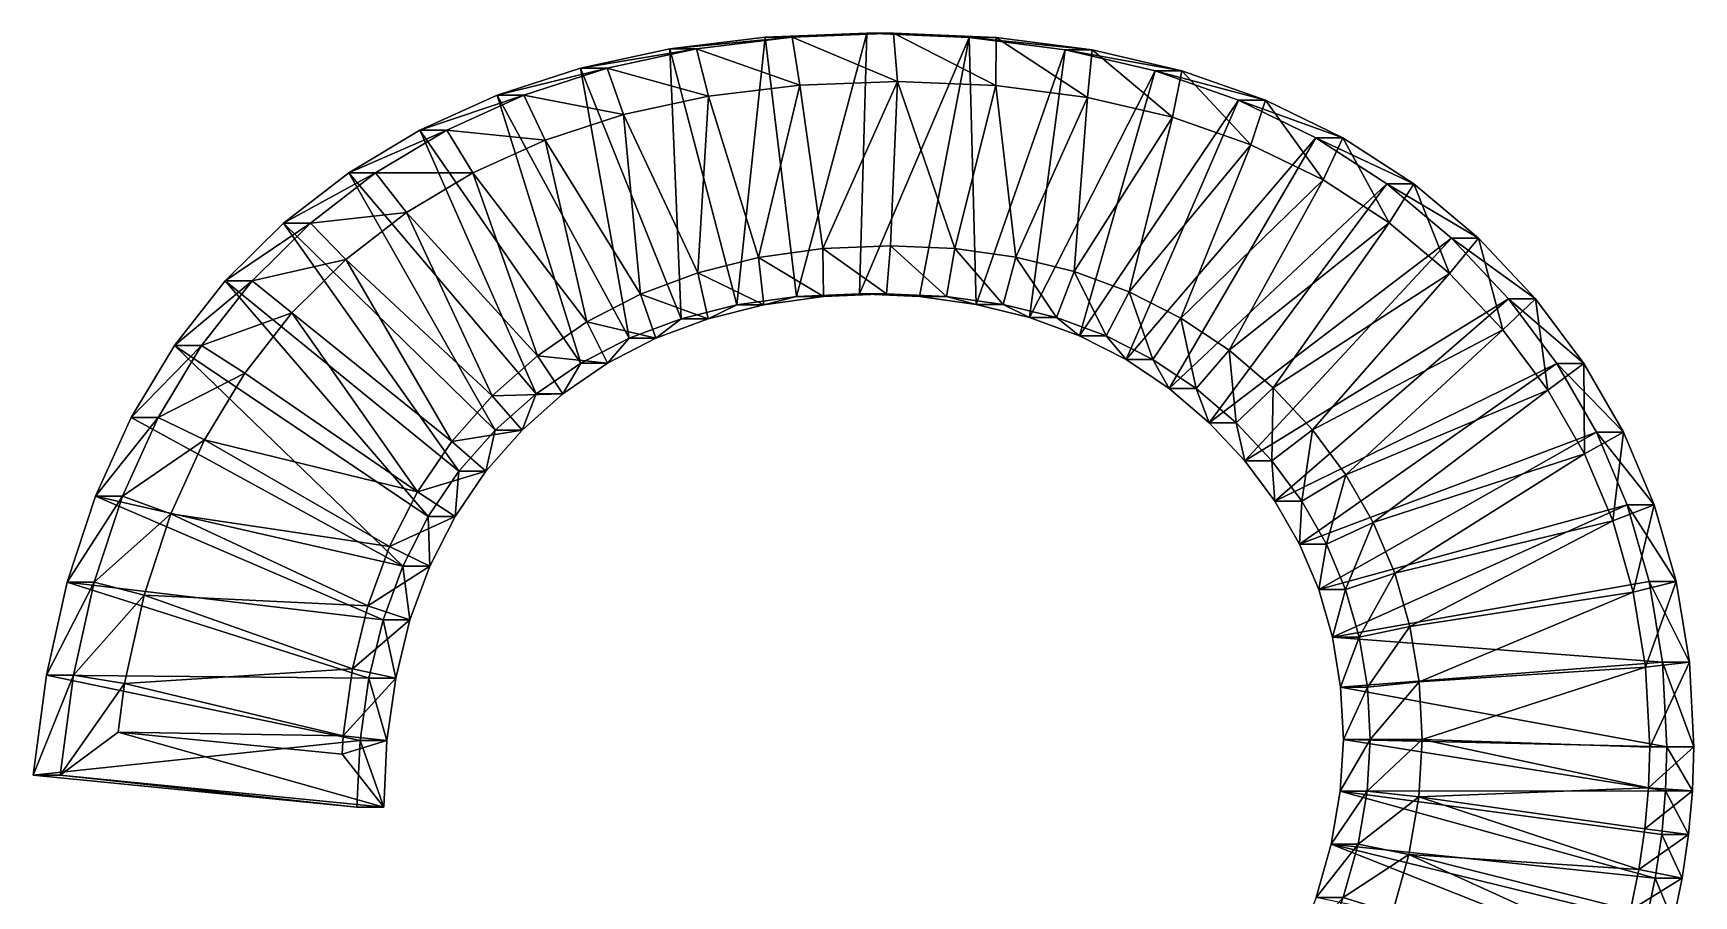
# Model space of a CAD drawing. Header units: metres. Extents: x -136 to 55, y -57 to 41.
# Drawn here: x -116.6 to -107.57, y -47.49 to -42.79 of the extents above; entities that cross this region are included whole.
import ezdxf

# ---------------------------------------------------------------- set-up
doc = ezdxf.new("R2010")
doc.units = ezdxf.units.M
doc.layers.get('0').update_dxf_attribs({"true_color": 0x57e057})

msp = doc.modelspace()

# ---------------------------------------------------------------- meshes
at = {"color": 74, "true_color": 0x58b11a}
mesh = msp.add_polyface(dxfattribs=at)
corners = [(-113.1385, -42.8766, 0.0792), (-112.992, -42.8766, 1.6006), (-112.4726, -42.8133, 1.5506), (-113.6249, -42.9821, 0.126), (-113.4784, -42.9821, 1.6475), (-114.0782, -43.1298, 0.1697), (-113.9317, -43.1298, 1.6911), (-114.4984, -43.3196, 0.2102), (-114.2859, -45.1765, 0.1897), (-114.0884, -44.953, 0.1707), (-114.1394, -45.1765, 1.7111), (-113.9419, -44.953, 1.6921), (-113.8657, -44.7563, 0.1492), (-113.7193, -44.7563, 1.6707), (-113.6229, -44.5898, 0.1259), (-113.4764, -44.5898, 1.6473), (-113.3598, -44.4536, 0.1005), (-113.2133, -44.4536, 1.622), (-113.0765, -44.3477, 0.0732), (-112.93, -44.3477, 1.5947), (-112.7729, -44.272, 0.044), (-112.992, -42.8766, 1.6006), (-113.4784, -42.9821, 1.6475), (-113.9317, -43.1298, 1.6911), (-114.3519, -43.3196, 1.7316), (-114.3519, -43.3196, 1.7316), (-114.1394, -45.1765, 1.7111), (-114.3069, -45.4233, 1.7273), (-113.9419, -44.953, 1.6921), (-113.7193, -44.7563, 1.6707), (-113.4764, -44.5898, 1.6473), (-113.2133, -44.4536, 1.622), (-112.93, -44.3477, 1.5947), (-112.9278, -43.1353, 1.8138), (-113.3895, -43.2354, 1.8583), (-113.8167, -43.3746, 1.8994), (-114.2102, -43.5524, 1.9373), (-114.3245, -45.0151, 1.9483), (-114.1053, -44.767, 1.9272), (-113.8586, -44.5489, 1.9034), (-113.5892, -44.3643, 1.8775), (-113.298, -44.2135, 1.8495), (-112.9862, -44.0969, 1.8194), (-114.5711, -43.7687, 1.9721)]
mesh.append_faces([[corners[k] for k in face] for face in [(5, 14, 7), (3, 16, 5), (0, 18, 3)]], dxfattribs={"vtx0": -1, "vtx1": -1, "color": 74})
mesh.append_faces([[corners[k] for k in face] for face in [(43, 38, 39), (36, 39, 40), (35, 40, 41), (34, 41, 42), (7, 14, 12), (5, 16, 14), (3, 18, 16), (0, 20, 18)]], dxfattribs={"vtx0": -1, "vtx2": -1, "color": 74})
mesh.append_faces([[corners[k] for k in face] for face in [(0, 3, 1), (3, 5, 4), (5, 7, 6), (8, 9, 10), (9, 12, 11), (12, 14, 13), (14, 16, 15), (16, 18, 17), (18, 20, 19), (1, 4, 21), (4, 6, 22), (6, 24, 23), (10, 11, 26), (11, 13, 28), (13, 15, 29), (15, 17, 30), (17, 19, 31), (21, 22, 33), (22, 23, 34), (23, 25, 35), (26, 28, 37), (28, 29, 38), (29, 30, 39), (30, 31, 40), (31, 32, 41)]], dxfattribs={"vtx1": -1, "color": 74})
mesh.append_faces([[corners[k] for k in face] for face in [(35, 36, 40), (34, 35, 41), (33, 34, 42)]], dxfattribs={"vtx1": -1, "vtx2": -1, "color": 74})
mesh.append_faces([[corners[k] for k in face] for face in [(0, 1, 2), (3, 4, 1), (5, 6, 4), (9, 11, 10), (12, 13, 11), (14, 15, 13), (16, 17, 15), (18, 19, 17), (4, 22, 21), (6, 23, 22), (24, 25, 23), (10, 26, 27), (11, 28, 26), (13, 29, 28), (15, 30, 29), (17, 31, 30), (19, 32, 31), (22, 34, 33), (23, 35, 34), (25, 36, 35), (28, 38, 37), (29, 39, 38), (30, 40, 39), (31, 41, 40), (32, 42, 41)]], dxfattribs={"vtx2": -1, "color": 74})
mesh = msp.add_polyface(dxfattribs=at)
corners = [(-112.0667, -42.7922, -0.024), (-112.6191, -42.8133, 0.0292), (-111.9202, -42.7922, 1.4974), (-112.4726, -42.8133, 1.5506), (-113.1385, -42.8766, 0.0792), (-112.7729, -44.272, 0.044), (-112.6264, -44.272, 1.5654), (-112.93, -44.3477, 1.5947), (-112.4491, -44.2266, 0.0128), (-112.3026, -44.2266, 1.5343), (-112.1051, -44.2115, -0.0203), (-111.9586, -44.2115, 1.5011), (-112.4726, -42.8133, 1.5506), (-111.9202, -42.7922, 1.4974), (-112.992, -42.8766, 1.6006), (-112.992, -42.8766, 1.6006), (-112.93, -44.3477, 1.5947), (-112.6264, -44.272, 1.5654), (-112.3026, -44.2266, 1.5343), (-112.431, -43.0747, 1.766), (-111.8996, -43.0544, 1.7148), (-112.9278, -43.1353, 1.8138), (-112.9862, -44.0969, 1.8194), (-112.6551, -44.0144, 1.7876), (-112.3055, -43.9654, 1.7539), (-111.9586, -44.2115, 1.5011)]
mesh.append_faces([[corners[k] for k in face] for face in [(1, 5, 4), (0, 8, 1)]], dxfattribs={"vtx0": -1, "vtx1": -1, "color": 74})
mesh.append_faces([[corners[k] for k in face] for face in [(21, 22, 23), (19, 23, 24), (1, 8, 5), (0, 10, 8)]], dxfattribs={"vtx0": -1, "vtx2": -1, "color": 74})
mesh.append_faces([[corners[k] for k in face] for face in [(0, 1, 2), (1, 4, 3), (5, 8, 6), (8, 10, 9), (3, 14, 12), (7, 6, 16), (6, 9, 17), (9, 11, 18), (12, 15, 19), (16, 17, 22), (17, 18, 23), (18, 25, 24)]], dxfattribs={"vtx1": -1, "color": 74})
mesh.append_faces([[corners[k] for k in face] for face in [(19, 21, 23), (20, 19, 24)]], dxfattribs={"vtx1": -1, "vtx2": -1, "color": 74})
mesh.append_faces([[corners[k] for k in face] for face in [(1, 3, 2), (5, 6, 7), (8, 9, 6), (10, 11, 9), (3, 12, 13), (14, 15, 12), (6, 17, 16), (9, 18, 17), (12, 19, 20), (15, 21, 19), (17, 23, 22), (18, 24, 23)]], dxfattribs={"vtx2": -1, "color": 74})
mesh = msp.add_polyface(dxfattribs=at)
corners = [(-111.5095, -42.815, -0.0776), (-111.363, -42.815, 1.4438), (-110.84, -42.8834, 1.3934), (-112.0667, -42.7922, -0.024), (-111.9202, -42.7922, 1.4974), (-112.1051, -44.2115, -0.0203), (-111.779, -44.2258, -0.0517), (-111.9586, -44.2115, 1.5011), (-111.6325, -44.2258, 1.4697), (-111.471, -44.2688, -0.0814), (-111.3245, -44.2688, 1.4401), (-111.1811, -44.3405, -0.1093), (-111.363, -42.815, 1.4438), (-111.9202, -42.7922, 1.4974), (-112.4726, -42.8133, 1.5506), (-111.9586, -44.2115, 1.5011), (-112.3026, -44.2266, 1.5343), (-111.6325, -44.2258, 1.4697), (-111.3245, -44.2688, 1.4401), (-111.0346, -44.3405, 1.4122), (-111.3642, -43.0763, 1.6633), (-111.8996, -43.0544, 1.7148), (-112.4726, -42.8133, 1.5506), (-111.9376, -43.9492, 1.7185), (-112.3055, -43.9654, 1.7539), (-111.5879, -43.9646, 1.6848), (-111.2543, -44.0111, 1.6527), (-110.9865, -42.8834, -0.128)]
mesh.append_faces([[corners[k] for k in face] for face in [(25, 21, 23), (0, 5, 3), (27, 9, 0)]], dxfattribs={"vtx0": -1, "vtx1": -1, "color": 74})
mesh.append_faces([[corners[k] for k in face] for face in [(21, 24, 23), (25, 20, 21), (0, 6, 5), (0, 9, 6)]], dxfattribs={"vtx0": -1, "vtx2": -1, "color": 74})
mesh.append_faces([[corners[k] for k in face] for face in [(0, 3, 1), (5, 6, 7), (6, 9, 8), (9, 11, 10), (1, 4, 12), (4, 14, 13), (7, 8, 15), (8, 10, 17), (10, 19, 18), (12, 13, 20), (13, 22, 21), (15, 17, 23), (17, 18, 25)]], dxfattribs={"vtx1": -1, "color": 74})
mesh.append_faces([[corners[k] for k in face] for face in [(25, 26, 20)]], dxfattribs={"vtx1": -1, "vtx2": -1, "color": 74})
mesh.append_faces([[corners[k] for k in face] for face in [(0, 1, 2), (3, 4, 1), (6, 8, 7), (9, 10, 8), (4, 13, 12), (7, 15, 16), (8, 17, 15), (10, 18, 17), (13, 21, 20), (15, 23, 24), (17, 25, 23), (18, 26, 25)]], dxfattribs={"vtx2": -1, "color": 74})
mesh = msp.add_polyface(dxfattribs=at)
corners = [(-110.0431, -43.1569, -0.2188), (-110.4977, -42.9973, -0.1751), (-109.8966, -43.1569, 1.3026), (-110.3512, -42.9973, 1.3464), (-110.9865, -42.8834, -0.128), (-110.84, -42.8834, 1.3934), (-111.5095, -42.815, -0.0776), (-109.8966, -43.1569, 1.3026), (-110.3512, -42.9973, 1.3464), (-110.84, -42.8834, 1.3934), (-111.363, -42.815, 1.4438), (-111.363, -42.815, 1.4438), (-109.976, -43.3992, 1.5296), (-110.403, -43.2494, 1.5707), (-110.8655, -43.1415, 1.6152), (-111.3642, -43.0763, 1.6633), (-111.3245, -44.2688, 1.4401), (-111.0346, -44.3405, 1.4122), (-111.2543, -44.0111, 1.6527), (-110.9373, -44.0895, 1.6222), (-110.3566, -44.343, 1.5662), (-110.0952, -44.5179, 1.5411), (-109.5835, -43.5907, 1.4918), (-110.6377, -44.2001, 1.5933), (-111.1811, -44.3405, -0.1093), (-111.471, -44.2688, -0.0814), (-110.9093, -44.4408, -0.1354), (-110.6556, -44.5697, -0.1599), (-109.6227, -43.362, -0.2593)]
mesh.append_faces([[corners[k] for k in face] for face in [(1, 24, 4), (0, 26, 1), (28, 27, 0)]], dxfattribs={"vtx0": -1, "vtx1": -1, "color": 74})
mesh.append_faces([[corners[k] for k in face] for face in [(20, 22, 12), (23, 12, 13), (19, 13, 14), (18, 14, 15), (4, 24, 25), (1, 26, 24), (0, 27, 26)]], dxfattribs={"vtx0": -1, "vtx2": -1, "color": 74})
mesh.append_faces([[corners[k] for k in face] for face in [(0, 1, 2), (1, 4, 3), (4, 6, 5), (2, 3, 7), (3, 5, 8), (5, 10, 9), (7, 8, 12), (8, 9, 13), (9, 11, 14), (16, 17, 18)]], dxfattribs={"vtx1": -1, "color": 74})
mesh.append_faces([[corners[k] for k in face] for face in [(20, 21, 22), (23, 20, 12), (19, 23, 13), (18, 19, 14)]], dxfattribs={"vtx1": -1, "vtx2": -1, "color": 74})
mesh.append_faces([[corners[k] for k in face] for face in [(1, 3, 2), (4, 5, 3), (3, 8, 7), (5, 9, 8), (10, 11, 9), (8, 13, 12), (9, 14, 13), (11, 15, 14), (17, 19, 18)]], dxfattribs={"vtx2": -1, "color": 74})
mesh = msp.add_polyface(dxfattribs=at)
corners = [(-114.4984, -43.3196, 0.2102), (-114.3519, -43.3196, 1.7316), (-113.9317, -43.1298, 1.6911), (-114.8855, -43.5517, 0.2474), (-114.739, -43.5517, 1.7689), (-115.2396, -43.826, 0.2815), (-115.0931, -43.826, 1.803), (-115.5568, -44.1405, 0.3121), (-115.4103, -44.1405, 1.8335), (-115.8331, -44.4933, 0.3387), (-115.6866, -44.4933, 1.8601), (-114.3519, -43.3196, 1.7316), (-114.739, -43.5517, 1.7689), (-115.0931, -43.826, 1.803), (-115.4103, -44.1405, 1.8335), (-115.6866, -44.4933, 1.8601), (-114.2102, -43.5524, 1.9373), (-114.5711, -43.7687, 1.9721), (-114.9003, -44.0237, 2.0038), (-115.1945, -44.3154, 2.0321), (-115.4508, -44.6427, 2.0568), (-114.3245, -45.0151, 1.9483), (-114.1053, -44.767, 1.9272), (-113.8586, -44.5489, 1.9034), (-114.2859, -45.1765, 0.1897), (-114.0884, -44.953, 0.1707), (-113.8657, -44.7563, 0.1492)]
mesh.append_faces([[corners[k] for k in face] for face in [(5, 24, 7), (3, 25, 5), (0, 26, 3)]], dxfattribs={"vtx0": -1, "vtx1": -1, "color": 74})
mesh.append_faces([[corners[k] for k in face] for face in [(18, 21, 22), (3, 26, 25)]], dxfattribs={"vtx0": -1, "vtx2": -1, "color": 74})
mesh.append_faces([[corners[k] for k in face] for face in [(0, 3, 1), (3, 5, 4), (5, 7, 6), (7, 9, 8), (1, 4, 11), (4, 6, 12), (6, 8, 13), (8, 10, 14), (11, 12, 16), (12, 13, 17), (13, 14, 18), (14, 15, 19)]], dxfattribs={"vtx1": -1, "color": 74})
mesh.append_faces([[corners[k] for k in face] for face in [(18, 19, 21), (17, 18, 22), (16, 17, 23)]], dxfattribs={"vtx1": -1, "vtx2": -1, "color": 74})
mesh.append_faces([[corners[k] for k in face] for face in [(0, 1, 2), (3, 4, 1), (5, 6, 4), (7, 8, 6), (9, 10, 8), (4, 12, 11), (6, 13, 12), (8, 14, 13), (10, 15, 14), (12, 17, 16), (13, 18, 17), (14, 19, 18), (15, 20, 19)]], dxfattribs={"vtx2": -1, "color": 74})
mesh = msp.add_polyface(dxfattribs=at)
corners = [(-109.2365, -43.6127, -0.2965), (-109.6227, -43.362, -0.2593), (-109.09, -43.6127, 1.2249), (-109.4762, -43.362, 1.2621), (-110.0431, -43.1569, -0.2188), (-109.8966, -43.1569, 1.3026), (-110.0091, -45.1208, -0.2221), (-109.8453, -45.341, -0.2379), (-109.8626, -45.1208, 1.2993), (-109.09, -43.6127, 1.2249), (-109.4762, -43.362, 1.2621), (-109.8966, -43.1569, 1.3026), (-109.6988, -45.341, 1.2835), (-109.8626, -45.1208, 1.2993), (-109.2243, -43.824, 1.4572), (-108.8962, -44.1001, 1.4256), (-109.5835, -43.5907, 1.4918), (-109.976, -43.3992, 1.5296), (-110.0561, -44.9136, 1.3179), (-109.8549, -44.7237, 1.5179), (-109.6415, -44.9522, 1.4974), (-109.6988, -45.341, 1.2835), (-109.4597, -45.1966, 1.4799), (-109.3101, -45.4571, 1.4655), (-108.361, -44.7357, 1.3741), (-108.6059, -44.4083, 1.3977), (-110.0952, -44.5179, 1.5411), (-110.4201, -44.7273, -0.1825), (-108.8846, -43.909, -0.3304), (-110.2026, -44.9136, -0.2035), (-108.5737, -44.239, -0.3603), (-108.3106, -44.5909, -0.3857), (-109.7113, -45.5742, -0.2508)]
mesh.append_faces([[corners[k] for k in face] for face in [(0, 27, 1), (28, 29, 0), (30, 6, 28)]], dxfattribs={"vtx0": -1, "vtx1": -1, "color": 74})
mesh.append_faces([[corners[k] for k in face] for face in [(20, 25, 15), (19, 15, 14), (26, 14, 16), (28, 6, 29), (30, 7, 6), (31, 32, 7)]], dxfattribs={"vtx0": -1, "vtx2": -1, "color": 74})
mesh.append_faces([[corners[k] for k in face] for face in [(0, 1, 2), (1, 4, 3), (6, 7, 8), (2, 3, 9), (3, 5, 10), (8, 12, 13), (9, 10, 14), (10, 11, 16), (18, 13, 19), (13, 21, 20)]], dxfattribs={"vtx1": -1, "color": 74})
mesh.append_faces([[corners[k] for k in face] for face in [(22, 23, 24), (20, 22, 25), (19, 20, 15), (26, 19, 14)]], dxfattribs={"vtx1": -1, "vtx2": -1, "color": 74})
mesh.append_faces([[corners[k] for k in face] for face in [(1, 3, 2), (4, 5, 3), (3, 10, 9), (5, 11, 10), (9, 14, 15), (10, 16, 14), (11, 17, 16), (13, 20, 19), (21, 22, 20)]], dxfattribs={"vtx2": -1, "color": 74})
mesh = msp.add_polyface(dxfattribs=at)
corners = [(-111.1811, -44.3405, -0.1093), (-111.0346, -44.3405, 1.4122), (-111.3245, -44.2688, 1.4401), (-110.9093, -44.4408, -0.1354), (-110.7628, -44.4408, 1.386), (-110.6556, -44.5697, -0.1599), (-110.5091, -44.5697, 1.3616), (-110.4201, -44.7273, -0.1825), (-110.2736, -44.7273, 1.3389), (-110.2026, -44.9136, -0.2035), (-110.0561, -44.9136, 1.3179), (-110.0091, -45.1208, -0.2221), (-109.8626, -45.1208, 1.2993), (-111.0346, -44.3405, 1.4122), (-111.3245, -44.2688, 1.4401), (-110.7628, -44.4408, 1.386), (-110.5091, -44.5697, 1.3616), (-110.2736, -44.7273, 1.3389), (-110.0561, -44.9136, 1.3179), (-109.8626, -45.1208, 1.2993), (-110.9373, -44.0895, 1.6222), (-110.6377, -44.2001, 1.5933), (-110.3566, -44.343, 1.5662), (-110.0952, -44.5179, 1.5411), (-109.8549, -44.7237, 1.5179), (-109.6227, -43.362, -0.2593), (-109.2365, -43.6127, -0.2965)]
mesh.append_faces([[corners[k] for k in face] for face in [(25, 7, 5), (26, 9, 7)]], dxfattribs={"vtx0": -1, "vtx2": -1, "color": 74})
mesh.append_faces([[corners[k] for k in face] for face in [(0, 3, 1), (3, 5, 4), (5, 7, 6), (7, 9, 8), (9, 11, 10), (1, 4, 13), (4, 6, 15), (6, 8, 16), (8, 10, 17), (10, 12, 18), (13, 15, 20), (15, 16, 21), (16, 17, 22), (17, 18, 23)]], dxfattribs={"vtx1": -1, "color": 74})
mesh.append_faces([[corners[k] for k in face] for face in [(0, 1, 2), (3, 4, 1), (5, 6, 4), (7, 8, 6), (9, 10, 8), (11, 12, 10), (1, 13, 14), (4, 15, 13), (6, 16, 15), (8, 17, 16), (10, 18, 17), (12, 19, 18), (15, 21, 20), (16, 22, 21), (17, 23, 22), (18, 24, 23)]], dxfattribs={"vtx2": -1, "color": 74})
mesh = msp.add_polyface(dxfattribs=at)
corners = [(-107.9279, -45.3601, -0.4225), (-108.0953, -44.9646, -0.4064), (-107.7814, -45.3601, 1.0989), (-107.9488, -44.9646, 1.115), (-108.3106, -44.5909, -0.3857), (-108.1641, -44.5909, 1.1358), (-108.5737, -44.239, -0.3603), (-108.4272, -44.239, 1.1611), (-108.8846, -43.909, -0.3304), (-108.7381, -43.909, 1.191), (-109.2365, -43.6127, -0.2965), (-109.09, -43.6127, 1.2249), (-107.7814, -45.3601, 1.0989), (-107.9488, -44.9646, 1.115), (-108.1641, -44.5909, 1.1358), (-108.4272, -44.239, 1.1611), (-108.7381, -43.909, 1.191), (-109.09, -43.6127, 1.2249), (-108.0067, -45.4479, 1.34), (-108.1616, -45.0819, 1.3549), (-108.361, -44.7357, 1.3741), (-108.6059, -44.4083, 1.3977), (-108.8962, -44.1001, 1.4256), (-109.3101, -45.4571, 1.4655), (-109.4597, -45.1966, 1.4799), (-109.8453, -45.341, -0.2379), (-109.7113, -45.5742, -0.2508)]
mesh.append_faces([[corners[k] for k in face] for face in [(4, 25, 6), (1, 26, 4)]], dxfattribs={"vtx0": -1, "vtx1": -1, "color": 74})
mesh.append_faces([[corners[k] for k in face] for face in [(23, 19, 20), (24, 20, 21)]], dxfattribs={"vtx0": -1, "vtx2": -1, "color": 74})
mesh.append_faces([[corners[k] for k in face] for face in [(0, 1, 2), (1, 4, 3), (4, 6, 5), (6, 8, 7), (8, 10, 9), (2, 3, 12), (3, 5, 13), (5, 7, 14), (7, 9, 15), (9, 11, 16), (12, 13, 18), (13, 14, 19), (14, 15, 20), (15, 16, 21), (16, 17, 22)]], dxfattribs={"vtx1": -1, "color": 74})
mesh.append_faces([[corners[k] for k in face] for face in [(1, 3, 2), (4, 5, 3), (6, 7, 5), (8, 9, 7), (10, 11, 9), (3, 13, 12), (5, 14, 13), (7, 15, 14), (9, 16, 15), (11, 17, 16), (13, 19, 18), (14, 20, 19), (15, 21, 20), (16, 22, 21)]], dxfattribs={"vtx2": -1, "color": 74})
mesh = msp.add_polyface(dxfattribs=at)
corners = [(-115.8331, -44.4933, 0.3387), (-116.0686, -44.8844, 0.3613), (-115.6866, -44.4933, 1.8601), (-115.9221, -44.8844, 1.8828), (-116.2632, -45.3138, 0.3801), (-116.1167, -45.3138, 1.9015), (-116.417, -45.7815, 0.3949), (-114.4534, -45.4233, 0.2058), (-114.2859, -45.1765, 0.1897), (-114.3069, -45.4233, 1.7273), (-114.1394, -45.1765, 1.7111), (-115.6866, -44.4933, 1.8601), (-115.9221, -44.8844, 1.8828), (-116.1167, -45.3138, 1.9015), (-116.2705, -45.7815, 1.9163), (-114.3069, -45.4233, 1.7273), (-115.4508, -44.6427, 2.0568), (-115.6701, -45.0069, 2.0779), (-115.8526, -45.4094, 2.0954), (-116.2705, -45.7815, 1.9163), (-114.5107, -45.2893, 1.9662), (-114.6629, -45.588, 1.9809), (-114.1394, -45.1765, 1.7111), (-114.3245, -45.0151, 1.9483), (-115.1945, -44.3154, 2.0321), (-114.591, -45.6934, 0.2191), (-115.5568, -44.1405, 0.3121), (-115.2396, -43.826, 0.2815), (-114.0884, -44.953, 0.1707)]
mesh.append_faces([[corners[k] for k in face] for face in [(1, 25, 4), (0, 25, 1), (26, 7, 0)]], dxfattribs={"vtx0": -1, "vtx1": -1, "color": 74})
mesh.append_faces([[corners[k] for k in face] for face in [(17, 21, 20), (24, 20, 23), (0, 7, 25), (26, 8, 7), (27, 28, 8)]], dxfattribs={"vtx0": -1, "vtx2": -1, "color": 74})
mesh.append_faces([[corners[k] for k in face] for face in [(0, 1, 2), (1, 4, 3), (4, 6, 5), (7, 8, 9), (2, 3, 11), (3, 5, 12), (5, 14, 13), (9, 10, 15), (11, 12, 16), (12, 13, 17), (13, 19, 18), (15, 22, 20)]], dxfattribs={"vtx1": -1, "color": 74})
mesh.append_faces([[corners[k] for k in face] for face in [(17, 18, 21), (16, 17, 20), (24, 16, 20)]], dxfattribs={"vtx1": -1, "vtx2": -1, "color": 74})
mesh.append_faces([[corners[k] for k in face] for face in [(1, 3, 2), (4, 5, 3), (8, 10, 9), (3, 12, 11), (5, 13, 12), (12, 17, 16), (13, 18, 17), (15, 20, 21), (22, 23, 20)]], dxfattribs={"vtx2": -1, "color": 74})
mesh = msp.add_polyface(dxfattribs=at)
corners = [(-107.7126, -46.6775, -0.4432), (-107.7365, -46.2165, -0.4409), (-107.5661, -46.6775, 1.0782), (-107.59, -46.2165, 1.0805), (-107.8083, -45.7774, -0.434), (-107.6618, -45.7774, 1.0874), (-107.9279, -45.3601, -0.4225), (-107.7814, -45.3601, 1.0989), (-107.5661, -46.6775, 1.0782), (-107.59, -46.2165, 1.0805), (-107.6618, -45.7774, 1.0874), (-107.7814, -45.3601, 1.0989), (-107.8062, -46.6805, 1.3207), (-107.8288, -46.2447, 1.3228), (-107.8957, -45.835, 1.3293), (-108.0067, -45.4479, 1.34), (-109.0445, -46.6387, 1.4399), (-109.0609, -46.3242, 1.4415), (-109.1104, -46.0222, 1.4462), (-109.1935, -45.7327, 1.4542), (-108.1616, -45.0819, 1.3549), (-109.3101, -45.4571, 1.4655), (-108.0953, -44.9646, -0.4064), (-109.6071, -45.8206, -0.2608), (-109.7113, -45.5742, -0.2508), (-109.5327, -46.08, -0.268), (-109.488, -46.3524, -0.2723)]
mesh.append_faces([[corners[k] for k in face] for face in [(6, 23, 22), (4, 25, 6), (1, 25, 4), (0, 26, 1)]], dxfattribs={"vtx0": -1, "vtx1": -1, "color": 74})
mesh.append_faces([[corners[k] for k in face] for face in [(16, 12, 13), (17, 13, 14), (18, 14, 15), (19, 15, 20), (22, 23, 24), (6, 25, 23), (1, 26, 25)]], dxfattribs={"vtx0": -1, "vtx2": -1, "color": 74})
mesh.append_faces([[corners[k] for k in face] for face in [(0, 1, 2), (1, 4, 3), (4, 6, 5), (2, 3, 8), (3, 5, 9), (5, 7, 10), (8, 9, 12), (9, 10, 13), (10, 11, 14)]], dxfattribs={"vtx1": -1, "color": 74})
mesh.append_faces([[corners[k] for k in face] for face in [(17, 16, 13), (18, 17, 14), (19, 18, 15), (21, 19, 20)]], dxfattribs={"vtx1": -1, "vtx2": -1, "color": 74})
mesh.append_faces([[corners[k] for k in face] for face in [(1, 3, 2), (4, 5, 3), (6, 7, 5), (3, 9, 8), (5, 10, 9), (7, 11, 10), (9, 13, 12), (10, 14, 13), (11, 15, 14)]], dxfattribs={"vtx2": -1, "color": 74})
mesh = msp.add_polyface(dxfattribs=at)
corners = [(-109.8453, -45.341, -0.2379), (-109.6988, -45.341, 1.2835), (-109.8626, -45.1208, 1.2993), (-109.7113, -45.5742, -0.2508), (-109.5648, -45.5742, 1.2706), (-109.6071, -45.8206, -0.2608), (-109.4606, -45.8206, 1.2606), (-109.5327, -46.08, -0.268), (-109.3862, -46.08, 1.2534), (-109.488, -46.3524, -0.2723), (-109.3415, -46.3524, 1.2491), (-109.4731, -46.6379, -0.2737), (-109.3266, -46.6379, 1.2477), (-109.6988, -45.341, 1.2835), (-109.8626, -45.1208, 1.2993), (-109.5648, -45.5742, 1.2706), (-109.4606, -45.8206, 1.2606), (-109.3862, -46.08, 1.2534), (-109.3415, -46.3524, 1.2491), (-109.3266, -46.6379, 1.2477), (-109.4597, -45.1966, 1.4799), (-109.3101, -45.4571, 1.4655), (-109.1935, -45.7327, 1.4542), (-109.1104, -46.0222, 1.4462), (-109.0609, -46.3242, 1.4415), (-109.0445, -46.6387, 1.4399)]
mesh.append_faces([[corners[k] for k in face] for face in [(0, 3, 1), (3, 5, 4), (5, 7, 6), (7, 9, 8), (9, 11, 10), (1, 4, 13), (4, 6, 15), (6, 8, 16), (8, 10, 17), (10, 12, 18), (13, 15, 20), (15, 16, 21), (16, 17, 22), (17, 18, 23), (18, 19, 24)]], dxfattribs={"vtx1": -1, "color": 74})
mesh.append_faces([[corners[k] for k in face] for face in [(0, 1, 2), (3, 4, 1), (5, 6, 4), (7, 8, 6), (9, 10, 8), (11, 12, 10), (1, 13, 14), (4, 15, 13), (6, 16, 15), (8, 17, 16), (10, 18, 17), (12, 19, 18), (15, 21, 20), (16, 22, 21), (17, 23, 22), (18, 24, 23), (19, 25, 24)]], dxfattribs={"vtx2": -1, "color": 74})
mesh = msp.add_polyface(dxfattribs=at)
corners = [(-116.417, -45.7815, 0.3949), (-116.2705, -45.7815, 1.9163), (-116.1167, -45.3138, 1.9015), (-116.53, -46.2874, 0.4058), (-116.3835, -46.2874, 1.9272), (-116.6021, -46.8317, 0.4127), (-116.4556, -46.8317, 1.9342), (-114.8416, -47.0064, 0.2432), (-114.6951, -47.0064, 1.7646), (-114.8239, -46.6432, 0.2415), (-114.6774, -46.6432, 1.7629), (-114.7762, -46.3033, 0.2369), (-114.6297, -46.3033, 1.7583), (-114.6986, -45.9867, 0.2294), (-114.5521, -45.9867, 1.7509), (-114.591, -45.6934, 0.2191), (-114.4445, -45.6934, 1.7405), (-114.4534, -45.4233, 0.2058), (-114.3069, -45.4233, 1.7273), (-116.2705, -45.7815, 1.9163), (-116.1167, -45.3138, 1.9015), (-116.3835, -46.2874, 1.9272), (-116.4556, -46.8317, 1.9342), (-114.6951, -47.0064, 1.7646), (-114.6774, -46.6432, 1.7629), (-114.6297, -46.3033, 1.7583), (-114.5521, -45.9867, 1.7509), (-114.4445, -45.6934, 1.7405), (-114.3069, -45.4233, 1.7273), (-115.9979, -45.8514, 2.1094), (-115.8526, -45.4094, 2.0954), (-116.1055, -46.3335, 2.1198), (-116.1405, -46.5976, 2.1232), (-114.9213, -46.7186, 2.0058), (-114.9164, -46.6185, 2.0053), (-114.8652, -46.2536, 2.0004), (-114.7809, -45.9098, 1.9923), (-114.6629, -45.588, 1.9809), (-116.2632, -45.3138, 0.3801)]
mesh.append_faces([[corners[k] for k in face] for face in [(5, 9, 7)]], dxfattribs={"vtx0": -1, "color": 74})
mesh.append_faces([[corners[k] for k in face] for face in [(3, 9, 5), (0, 11, 3), (38, 13, 0)]], dxfattribs={"vtx0": -1, "vtx1": -1, "color": 74})
mesh.append_faces([[corners[k] for k in face] for face in [(31, 34, 35), (29, 35, 36), (30, 36, 37), (3, 11, 9), (0, 13, 11), (38, 15, 13)]], dxfattribs={"vtx0": -1, "vtx2": -1, "color": 74})
mesh.append_faces([[corners[k] for k in face] for face in [(0, 3, 1), (3, 5, 4), (5, 7, 6), (7, 9, 8), (9, 11, 10), (11, 13, 12), (13, 15, 14), (15, 17, 16), (1, 4, 19), (4, 6, 21), (6, 8, 22), (8, 10, 23), (10, 12, 24), (12, 14, 25), (14, 16, 26), (16, 18, 27), (19, 21, 29), (21, 22, 31), (22, 23, 32), (23, 24, 33), (24, 25, 34), (25, 26, 35), (26, 27, 36), (27, 28, 37)]], dxfattribs={"vtx1": -1, "color": 74})
mesh.append_faces([[corners[k] for k in face] for face in [(31, 32, 34), (29, 31, 35), (30, 29, 36)]], dxfattribs={"vtx1": -1, "vtx2": -1, "color": 74})
mesh.append_faces([[corners[k] for k in face] for face in [(0, 1, 2), (3, 4, 1), (5, 6, 4), (7, 8, 6), (9, 10, 8), (11, 12, 10), (13, 14, 12), (15, 16, 14), (17, 18, 16), (1, 19, 20), (4, 21, 19), (6, 22, 21), (8, 23, 22), (10, 24, 23), (12, 25, 24), (14, 26, 25), (16, 27, 26), (18, 28, 27), (19, 29, 30), (21, 31, 29), (22, 32, 31), (23, 33, 32), (24, 34, 33), (25, 35, 34), (26, 36, 35), (27, 37, 36), (32, 33, 34)]], dxfattribs={"vtx2": -1, "color": 74})
mesh = msp.add_polyface(dxfattribs=at)
corners = [(-107.8246, -47.6282, -0.4325), (-107.7756, -47.3923, -0.4372), (-107.6781, -47.6282, 1.089), (-107.6291, -47.3923, 1.0843), (-107.7406, -47.1552, -0.4405), (-107.5941, -47.1552, 1.0809), (-107.7196, -46.9169, -0.4426), (-107.5731, -46.9169, 1.0789), (-107.7126, -46.6775, -0.4432), (-107.5661, -46.6775, 1.0782), (-109.4731, -46.6379, -0.2737), (-109.4895, -46.9202, -0.2721), (-109.3266, -46.6379, 1.2477), (-109.343, -46.9202, 1.2493), (-109.5385, -47.2072, -0.2674), (-109.392, -47.2072, 1.254), (-109.6201, -47.4987, -0.2596), (-109.4737, -47.4987, 1.2619), (-109.7345, -47.795, -0.2486), (-107.6781, -47.6282, 1.089), (-107.6291, -47.3923, 1.0843), (-107.5941, -47.1552, 1.0809), (-107.5731, -46.9169, 1.0789), (-107.5661, -46.6775, 1.0782), (-109.3266, -46.6379, 1.2477), (-109.343, -46.9202, 1.2493), (-109.392, -47.2072, 1.254), (-109.4737, -47.4987, 1.2619), (-109.588, -47.795, 1.2729), (-109.588, -47.795, 1.2729), (-107.9109, -47.5673, 1.3308), (-107.97, -47.7876, 1.3364), (-107.865, -47.3463, 1.3263), (-107.8323, -47.1244, 1.3232), (-107.8127, -46.9015, 1.3213), (-107.8062, -46.6805, 1.3207), (-109.0445, -46.6387, 1.4399), (-109.0625, -46.9501, 1.4416), (-109.1163, -47.265, 1.4468), (-109.205, -47.5818, 1.4554), (-109.488, -46.3524, -0.2723), (-107.8875, -47.8629, -0.4264)]
mesh.append_faces([[corners[k] for k in face] for face in [(6, 10, 8), (4, 11, 6), (1, 11, 4), (0, 14, 1), (41, 14, 0)]], dxfattribs={"vtx0": -1, "vtx1": -1, "color": 74})
mesh.append_faces([[corners[k] for k in face] for face in [(38, 31, 30), (38, 30, 32), (37, 32, 33), (37, 33, 34), (36, 34, 35), (8, 10, 40), (6, 11, 10), (1, 14, 11), (41, 16, 14)]], dxfattribs={"vtx0": -1, "vtx2": -1, "color": 74})
mesh.append_faces([[corners[k] for k in face] for face in [(0, 1, 2), (1, 4, 3), (4, 6, 5), (6, 8, 7), (10, 11, 12), (11, 14, 13), (14, 16, 15), (16, 18, 17), (2, 3, 19), (3, 5, 20), (5, 7, 21), (7, 9, 22), (12, 13, 24), (13, 15, 25), (15, 17, 26), (17, 28, 27), (19, 20, 30), (20, 21, 32), (21, 22, 33), (22, 23, 34), (24, 25, 36), (25, 26, 37), (26, 27, 38), (27, 29, 39)]], dxfattribs={"vtx1": -1, "color": 74})
mesh.append_faces([[corners[k] for k in face] for face in [(38, 39, 31), (37, 38, 32), (36, 37, 34)]], dxfattribs={"vtx1": -1, "vtx2": -1, "color": 74})
mesh.append_faces([[corners[k] for k in face] for face in [(1, 3, 2), (4, 5, 3), (6, 7, 5), (8, 9, 7), (11, 13, 12), (14, 15, 13), (16, 17, 15), (3, 20, 19), (5, 21, 20), (7, 22, 21), (9, 23, 22), (13, 25, 24), (15, 26, 25), (17, 27, 26), (28, 29, 27), (19, 30, 31), (20, 32, 30), (21, 33, 32), (22, 34, 33), (23, 35, 34), (25, 37, 36), (26, 38, 37), (27, 39, 38)]], dxfattribs={"vtx2": -1, "color": 74})

doc.saveas('drawing.dxf')
